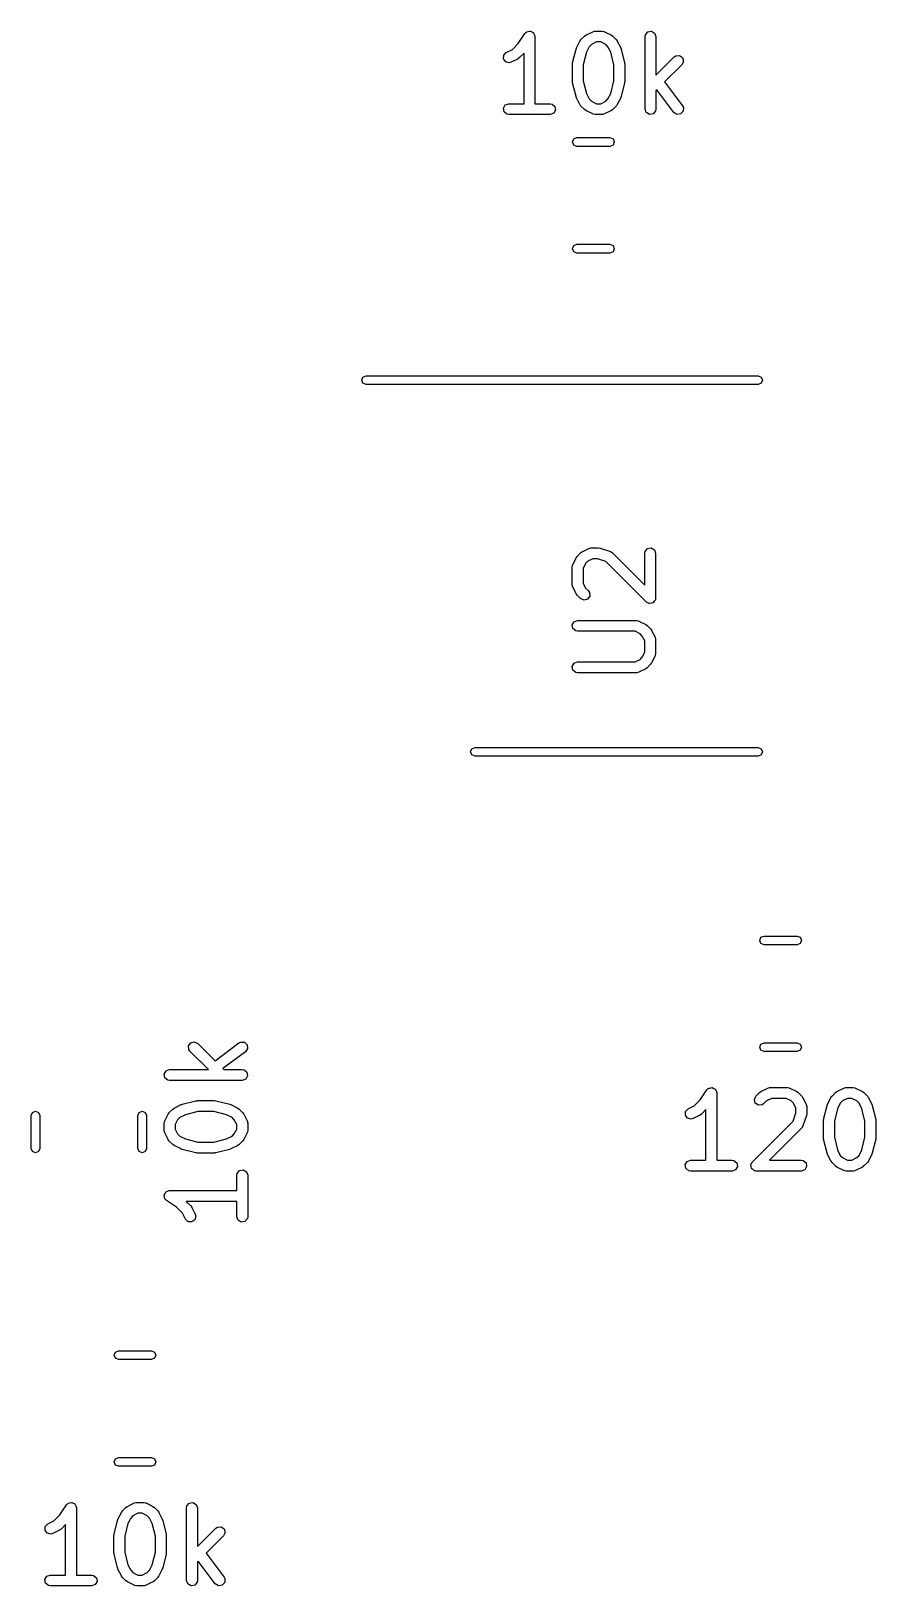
# Model space of a CAD drawing. Extents: x -3.87 to 1.04, y -1.6 to 1.04.
# Drawn here: x -2.031 to -1.573, y -0.296 to 0.547 of the extents above; entities that cross this region are included whole.
import ezdxf

# ---------------------------------------------------------------- set-up
doc = ezdxf.new("R2010")
doc.units = 0
doc.header["$MEASUREMENT"] = 0
doc.layers.add('BLACK', color=7, linetype='CONTINUOUS')

msp = doc.modelspace()

# ---------------------------------------------------------------- linework, layer by layer
at = {"layer": 'BLACK', "linetype": 'CONTINUOUS'}
for p, q in [((-1.77036, 0.53717), (-1.76716, 0.54037)), ((-1.76716, 0.54037), (-1.76357, 0.54575)), ((-1.76357, 0.54575), (-1.76286, 0.5465)), ((-1.76286, 0.5465), (-1.7627, 0.54654)), ((-1.7627, 0.54654), (-1.76259, 0.54667)), ((-1.76259, 0.54667), (-1.76175, 0.54682)), ((-1.76175, 0.54682), (-1.76093, 0.54706)), ((-1.76093, 0.54706), (-1.76077, 0.547)), ((-1.76077, 0.547), (-1.7606, 0.54702)), ((-1.7606, 0.54702), (-1.75986, 0.5466)), ((-1.75986, 0.5466), (-1.75908, 0.54625)), ((-1.75908, 0.54625), (-1.759, 0.5461)), ((-1.759, 0.5461), (-1.75885, 0.54602)), ((-1.75885, 0.54602), (-1.75856, 0.54521)), ((-1.75856, 0.54521), (-1.75818, 0.54444)), ((-1.75818, 0.54444), (-1.75822, 0.54428)), ((-1.75822, 0.54428), (-1.75816, 0.54412)), ((-1.75816, 0.54412), (-1.75816, 0.5077)), ((-1.73563, 0.53794), (-1.73376, 0.54169)), ((-1.73376, 0.54169), (-1.73323, 0.5424)), ((-1.73323, 0.5424), (-1.73321, 0.54246)), ((-1.73321, 0.54246), (-1.73133, 0.54433)), ((-1.73133, 0.54433), (-1.73061, 0.54484)), ((-1.73061, 0.54484), (-1.73056, 0.54488)), ((-1.73056, 0.54488), (-1.72682, 0.54676)), ((-1.7275, 0.53982), (-1.72869, 0.53862)), ((-1.7248, 0.54117), (-1.7275, 0.53982)), ((-1.72682, 0.54676), (-1.72583, 0.54705)), ((-1.72583, 0.54705), (-1.72566, 0.54701)), ((-1.72566, 0.54701), (-1.72549, 0.54707)), ((-1.72549, 0.54707), (-1.72175, 0.54707)), ((-1.72244, 0.54117), (-1.7248, 0.54117)), ((-1.71974, 0.53982), (-1.72244, 0.54117)), ((-1.72175, 0.54707), (-1.72074, 0.54689)), ((-1.72074, 0.54689), (-1.7206, 0.54678)), ((-1.7206, 0.54678), (-1.72042, 0.54676)), ((-1.72042, 0.54676), (-1.71668, 0.54488)), ((-1.71855, 0.53862), (-1.71974, 0.53982)), ((-1.71668, 0.54488), (-1.71597, 0.54436)), ((-1.71597, 0.54436), (-1.71591, 0.54433)), ((-1.71591, 0.54433), (-1.71403, 0.54246)), ((-1.71403, 0.54246), (-1.71353, 0.54173)), ((-1.71353, 0.54173), (-1.71348, 0.54169)), ((-1.71348, 0.54169), (-1.71161, 0.53794)), ((-1.69845, 0.54412), (-1.69827, 0.54513)), ((-1.69845, 0.50475), (-1.69845, 0.54412)), ((-1.69827, 0.54513), (-1.69697, 0.54667)), ((-1.69697, 0.54667), (-1.69499, 0.54702)), ((-1.69499, 0.54702), (-1.69324, 0.54602)), ((-1.69324, 0.54602), (-1.69255, 0.54412)), ((-1.69255, 0.54412), (-1.69255, 0.52312)), ((-1.77519, 0.53203), (-1.77507, 0.53404)), ((-1.77399, 0.53041), (-1.77519, 0.53203)), ((-1.77507, 0.53404), (-1.77368, 0.53551)), ((-1.77368, 0.53551), (-1.77036, 0.53717)), ((-1.76729, 0.5321), (-1.77104, 0.53023)), ((-1.76725, 0.53215), (-1.76729, 0.5321)), ((-1.76653, 0.53266), (-1.76725, 0.53215)), ((-1.76407, 0.53511), (-1.76653, 0.53266)), ((-1.76407, 0.5077), (-1.76407, 0.53511)), ((-1.73773, 0.52983), (-1.73586, 0.53733)), ((-1.73586, 0.53733), (-1.73565, 0.5378)), ((-1.73565, 0.5378), (-1.73563, 0.53794)), ((-1.73021, 0.53559), (-1.73192, 0.52876)), ((-1.72869, 0.53862), (-1.73021, 0.53559)), ((-1.71703, 0.53559), (-1.71855, 0.53862)), ((-1.71532, 0.52876), (-1.71703, 0.53559)), ((-1.71161, 0.53794), (-1.71146, 0.53745)), ((-1.71146, 0.53745), (-1.71138, 0.53733)), ((-1.71138, 0.53733), (-1.70951, 0.52983)), ((-1.69255, 0.52312), (-1.68259, 0.53308)), ((-1.68259, 0.53308), (-1.68175, 0.53367)), ((-1.68175, 0.53367), (-1.67974, 0.53385)), ((-1.67974, 0.53385), (-1.67808, 0.53269)), ((-1.67808, 0.53269), (-1.67756, 0.53074)), ((-1.77203, 0.52994), (-1.77399, 0.53041)), ((-1.77104, 0.53023), (-1.77203, 0.52994)), ((-1.73782, 0.52912), (-1.73772, 0.5297)), ((-1.73782, 0.51975), (-1.73782, 0.52912)), ((-1.73772, 0.5297), (-1.73773, 0.52983)), ((-1.73192, 0.52876), (-1.73192, 0.52011)), ((-1.71532, 0.52011), (-1.71532, 0.52876)), ((-1.70951, 0.52983), (-1.70947, 0.52925)), ((-1.70947, 0.52925), (-1.70942, 0.52912)), ((-1.70942, 0.52912), (-1.70942, 0.51975)), ((-1.67841, 0.52891), (-1.68785, 0.51947)), ((-1.67756, 0.53074), (-1.67841, 0.52891)), ((-1.73777, 0.51962), (-1.73782, 0.51975)), ((-1.73773, 0.51903), (-1.73777, 0.51962)), ((-1.73586, 0.51153), (-1.73773, 0.51903)), ((-1.73192, 0.52011), (-1.73021, 0.51328)), ((-1.71703, 0.51328), (-1.71532, 0.52011)), ((-1.70951, 0.51903), (-1.71138, 0.51153)), ((-1.70942, 0.51975), (-1.70952, 0.51916)), ((-1.70952, 0.51916), (-1.70951, 0.51903)), ((-1.69207, 0.51525), (-1.69255, 0.51477)), ((-1.69255, 0.51477), (-1.69255, 0.50475)), ((-1.68286, 0.50298), (-1.69207, 0.51525)), ((-1.68785, 0.51947), (-1.67814, 0.50652)), ((-1.77527, 0.50526), (-1.77426, 0.50701)), ((-1.77426, 0.50701), (-1.77236, 0.5077)), ((-1.77236, 0.5077), (-1.76407, 0.5077)), ((-1.75816, 0.5077), (-1.74987, 0.5077)), ((-1.74987, 0.5077), (-1.74886, 0.50752)), ((-1.74886, 0.50752), (-1.74731, 0.50622)), ((-1.74731, 0.50622), (-1.74696, 0.50423)), ((-1.73578, 0.51141), (-1.73586, 0.51153)), ((-1.73563, 0.51093), (-1.73578, 0.51141)), ((-1.73376, 0.50718), (-1.73563, 0.51093)), ((-1.73371, 0.50713), (-1.73376, 0.50718)), ((-1.73321, 0.50641), (-1.73371, 0.50713)), ((-1.73133, 0.50453), (-1.73321, 0.50641)), ((-1.73021, 0.51328), (-1.72869, 0.51025)), ((-1.72869, 0.51025), (-1.7275, 0.50905)), ((-1.7275, 0.50905), (-1.7248, 0.5077)), ((-1.7248, 0.5077), (-1.72244, 0.5077)), ((-1.72244, 0.5077), (-1.71974, 0.50905)), ((-1.71974, 0.50905), (-1.71855, 0.51025)), ((-1.71855, 0.51025), (-1.71703, 0.51328)), ((-1.71403, 0.50641), (-1.71591, 0.50453)), ((-1.71401, 0.50647), (-1.71403, 0.50641)), ((-1.71348, 0.50718), (-1.71401, 0.50647)), ((-1.71161, 0.51093), (-1.71348, 0.50718)), ((-1.71159, 0.51106), (-1.71161, 0.51093)), ((-1.71138, 0.51153), (-1.71159, 0.51106)), ((-1.67814, 0.50652), (-1.67767, 0.5056)), ((-1.77492, 0.50327), (-1.77527, 0.50526)), ((-1.77337, 0.50197), (-1.77492, 0.50327)), ((-1.77236, 0.50179), (-1.77337, 0.50197)), ((-1.74987, 0.50179), (-1.77236, 0.50179)), ((-1.74797, 0.50248), (-1.74987, 0.50179)), ((-1.74696, 0.50423), (-1.74797, 0.50248)), ((-1.73127, 0.50451), (-1.73133, 0.50453)), ((-1.73056, 0.50398), (-1.73127, 0.50451)), ((-1.72682, 0.50211), (-1.73056, 0.50398)), ((-1.72664, 0.50209), (-1.72682, 0.50211)), ((-1.7265, 0.50197), (-1.72664, 0.50209)), ((-1.72549, 0.50179), (-1.7265, 0.50197)), ((-1.72175, 0.50179), (-1.72549, 0.50179)), ((-1.72158, 0.50186), (-1.72175, 0.50179)), ((-1.72141, 0.50181), (-1.72158, 0.50186)), ((-1.72042, 0.50211), (-1.72141, 0.50181)), ((-1.71668, 0.50398), (-1.72042, 0.50211)), ((-1.71663, 0.50403), (-1.71668, 0.50398)), ((-1.71591, 0.50453), (-1.71663, 0.50403)), ((-1.69776, 0.50285), (-1.69845, 0.50475)), ((-1.69601, 0.50184), (-1.69776, 0.50285)), ((-1.69402, 0.50219), (-1.69601, 0.50184)), ((-1.69272, 0.50374), (-1.69402, 0.50219)), ((-1.69255, 0.50475), (-1.69272, 0.50374)), ((-1.68117, 0.50187), (-1.68286, 0.50298)), ((-1.67917, 0.50211), (-1.68117, 0.50187)), ((-1.67779, 0.50359), (-1.67917, 0.50211)), ((-1.67767, 0.5056), (-1.67779, 0.50359)), ((-1.73704, 0.48861), (-1.73537, 0.4893)), ((-1.73537, 0.4893), (-1.71749, 0.4893)), ((-1.71749, 0.4893), (-1.71582, 0.48861)), ((-1.73773, 0.48694), (-1.73704, 0.48861)), ((-1.73704, 0.48527), (-1.73773, 0.48694)), ((-1.73537, 0.48457), (-1.73704, 0.48527)), ((-1.71749, 0.48457), (-1.73537, 0.48457)), ((-1.71582, 0.48527), (-1.71749, 0.48457)), ((-1.71582, 0.48861), (-1.71513, 0.48694)), ((-1.71513, 0.48694), (-1.71582, 0.48527)), ((-1.73773, 0.42906), (-1.73704, 0.43073)), ((-1.73704, 0.43073), (-1.73537, 0.43143)), ((-1.73537, 0.43143), (-1.71749, 0.43143)), ((-1.71749, 0.43143), (-1.71582, 0.43073)), ((-1.71582, 0.43073), (-1.71513, 0.42906)), ((-1.73704, 0.42739), (-1.73773, 0.42906)), ((-1.73537, 0.4267), (-1.73704, 0.42739)), ((-1.71749, 0.4267), (-1.73537, 0.4267)), ((-1.71582, 0.42739), (-1.71749, 0.4267)), ((-1.71513, 0.42906), (-1.71582, 0.42739)), ((-1.85206, 0.35779), (-1.85137, 0.35946)), ((-1.85137, 0.35612), (-1.85206, 0.35779)), ((-1.85137, 0.35946), (-1.8497, 0.36015)), ((-1.8497, 0.35542), (-1.85137, 0.35612)), ((-1.8497, 0.36015), (-1.71387, 0.36015)), ((-1.71387, 0.35542), (-1.8497, 0.35542)), ((-1.71387, 0.36015), (-1.6371, 0.36015)), ((-1.6371, 0.35542), (-1.71387, 0.35542)), ((-1.6371, 0.36015), (-1.63543, 0.35946)), ((-1.63543, 0.35612), (-1.6371, 0.35542)), ((-1.63543, 0.35946), (-1.63474, 0.35779)), ((-1.63474, 0.35779), (-1.63543, 0.35612)), ((-1.73767, 0.25769), (-1.7358, 0.26144)), ((-1.7358, 0.26144), (-1.73527, 0.26215)), ((-1.73527, 0.26215), (-1.73524, 0.26221)), ((-1.73524, 0.26221), (-1.73337, 0.26408)), ((-1.73337, 0.26408), (-1.73265, 0.26459)), ((-1.73265, 0.26459), (-1.7326, 0.26464)), ((-1.7326, 0.26464), (-1.72885, 0.26651)), ((-1.72885, 0.26651), (-1.72787, 0.2668)), ((-1.72787, 0.2668), (-1.7277, 0.26676)), ((-1.7277, 0.26676), (-1.72753, 0.26682)), ((-1.72753, 0.26682), (-1.72378, 0.26682)), ((-1.72378, 0.26682), (-1.72291, 0.26667)), ((-1.72291, 0.26667), (-1.72285, 0.26667)), ((-1.72285, 0.26667), (-1.71722, 0.2648)), ((-1.71722, 0.2648), (-1.71632, 0.26431)), ((-1.71632, 0.26431), (-1.71623, 0.26416)), ((-1.71623, 0.26416), (-1.71607, 0.26408)), ((-1.71607, 0.26408), (-1.69861, 0.24663)), ((-1.69861, 0.26387), (-1.69843, 0.26488)), ((-1.69861, 0.24663), (-1.69861, 0.26387)), ((-1.69843, 0.26488), (-1.69714, 0.26643)), ((-1.69714, 0.26643), (-1.69515, 0.26678)), ((-1.69515, 0.26678), (-1.6934, 0.26577)), ((-1.6934, 0.26577), (-1.69271, 0.26387)), ((-1.69271, 0.26387), (-1.69271, 0.2395)), ((-1.73798, 0.25637), (-1.7378, 0.25738)), ((-1.73798, 0.247), (-1.73798, 0.25637)), ((-1.7378, 0.25738), (-1.73769, 0.25752)), ((-1.73769, 0.25752), (-1.73767, 0.25769)), ((-1.73073, 0.25837), (-1.73208, 0.25567)), ((-1.73208, 0.25567), (-1.73208, 0.24769)), ((-1.72953, 0.25957), (-1.73073, 0.25837)), ((-1.72683, 0.26092), (-1.72953, 0.25957)), ((-1.72426, 0.26092), (-1.72683, 0.26092)), ((-1.71975, 0.25942), (-1.72426, 0.26092)), ((-1.69775, 0.23741), (-1.71975, 0.25942)), ((-1.73792, 0.24683), (-1.73798, 0.247)), ((-1.73796, 0.24666), (-1.73792, 0.24683)), ((-1.73767, 0.24568), (-1.73796, 0.24666)), ((-1.7358, 0.24193), (-1.73767, 0.24568)), ((-1.73208, 0.24769), (-1.73073, 0.245)), ((-1.73073, 0.245), (-1.72919, 0.24346)), ((-1.73575, 0.24188), (-1.7358, 0.24193)), ((-1.73524, 0.24116), (-1.73575, 0.24188)), ((-1.73337, 0.23929), (-1.73524, 0.24116)), ((-1.73154, 0.23843), (-1.73337, 0.23929)), ((-1.72959, 0.23896), (-1.73154, 0.23843)), ((-1.72843, 0.24061), (-1.72959, 0.23896)), ((-1.72919, 0.24346), (-1.7286, 0.24262)), ((-1.7286, 0.24262), (-1.72843, 0.24061)), ((-1.69694, 0.23704), (-1.69775, 0.23741)), ((-1.69617, 0.23659), (-1.69694, 0.23704)), ((-1.69604, 0.23661), (-1.69617, 0.23659)), ((-1.69592, 0.23656), (-1.69604, 0.23661)), ((-1.69506, 0.23679), (-1.69592, 0.23656)), ((-1.69418, 0.23694), (-1.69506, 0.23679)), ((-1.6941, 0.23705), (-1.69418, 0.23694)), ((-1.69397, 0.23708), (-1.6941, 0.23705)), ((-1.69346, 0.23781), (-1.69397, 0.23708)), ((-1.69289, 0.23849), (-1.69346, 0.23781)), ((-1.69285, 0.23867), (-1.69289, 0.23849)), ((-1.69281, 0.23874), (-1.69285, 0.23867)), ((-1.69271, 0.2395), (-1.69282, 0.23886)), ((-1.69282, 0.23886), (-1.69281, 0.23874)), ((-1.73794, 0.22501), (-1.73693, 0.22676)), ((-1.73759, 0.22303), (-1.73794, 0.22501)), ((-1.73604, 0.22173), (-1.73759, 0.22303)), ((-1.73693, 0.22676), (-1.73503, 0.22745)), ((-1.73503, 0.22155), (-1.73604, 0.22173)), ((-1.73503, 0.22745), (-1.70316, 0.22745)), ((-1.70386, 0.22155), (-1.73503, 0.22155)), ((-1.70116, 0.2202), (-1.70386, 0.22155)), ((-1.70316, 0.22745), (-1.70215, 0.22728)), ((-1.70215, 0.22728), (-1.70201, 0.22716)), ((-1.70201, 0.22716), (-1.70184, 0.22714)), ((-1.70184, 0.22714), (-1.69809, 0.22527)), ((-1.69996, 0.219), (-1.70116, 0.2202)), ((-1.69809, 0.22527), (-1.69738, 0.22474)), ((-1.69738, 0.22474), (-1.69732, 0.22471)), ((-1.69732, 0.22471), (-1.69545, 0.22284)), ((-1.69545, 0.22284), (-1.69494, 0.22212)), ((-1.69494, 0.22212), (-1.69489, 0.22207)), ((-1.69489, 0.22207), (-1.69302, 0.21832)), ((-1.69861, 0.2163), (-1.69996, 0.219)), ((-1.69861, 0.2102), (-1.69861, 0.2163)), ((-1.69302, 0.21832), (-1.69273, 0.21734)), ((-1.69273, 0.21734), (-1.69277, 0.21717)), ((-1.69277, 0.21717), (-1.69271, 0.217)), ((-1.69271, 0.217), (-1.69271, 0.2095)), ((-1.73794, 0.20252), (-1.73693, 0.20427)), ((-1.73759, 0.20053), (-1.73794, 0.20252)), ((-1.73693, 0.20427), (-1.73503, 0.20496)), ((-1.73503, 0.20496), (-1.70386, 0.20496)), ((-1.70386, 0.20496), (-1.70116, 0.2063)), ((-1.70116, 0.2063), (-1.69996, 0.2075)), ((-1.69996, 0.2075), (-1.69861, 0.2102)), ((-1.69545, 0.20367), (-1.69732, 0.20179)), ((-1.69542, 0.20372), (-1.69545, 0.20367)), ((-1.69489, 0.20443), (-1.69542, 0.20372)), ((-1.69302, 0.20818), (-1.69489, 0.20443)), ((-1.693, 0.20836), (-1.69302, 0.20818)), ((-1.69289, 0.20849), (-1.693, 0.20836)), ((-1.69271, 0.2095), (-1.69289, 0.20849)), ((-1.73604, 0.19923), (-1.73759, 0.20053)), ((-1.73503, 0.19905), (-1.73604, 0.19923)), ((-1.70316, 0.19905), (-1.73503, 0.19905)), ((-1.70299, 0.19911), (-1.70316, 0.19905)), ((-1.70282, 0.19907), (-1.70299, 0.19911)), ((-1.70184, 0.19936), (-1.70282, 0.19907)), ((-1.69809, 0.20124), (-1.70184, 0.19936)), ((-1.69804, 0.20128), (-1.69809, 0.20124)), ((-1.69732, 0.20179), (-1.69804, 0.20128)), ((-1.79301, 0.15621), (-1.79232, 0.15788)), ((-1.79232, 0.15454), (-1.79301, 0.15621)), ((-1.79232, 0.15788), (-1.79064, 0.15857)), ((-1.79064, 0.15385), (-1.79232, 0.15454)), ((-1.79064, 0.15857), (-1.71387, 0.15857)), ((-1.71387, 0.15385), (-1.79064, 0.15385)), ((-1.71387, 0.15857), (-1.6371, 0.15857)), ((-1.6371, 0.15385), (-1.71387, 0.15385)), ((-1.6371, 0.15857), (-1.63543, 0.15788)), ((-1.63543, 0.15454), (-1.6371, 0.15385)), ((-1.63543, 0.15788), (-1.63474, 0.15621)), ((-1.63474, 0.15621), (-1.63543, 0.15454)), ((-1.6363, 0.05394), (-1.63561, 0.05561)), ((-1.63561, 0.05227), (-1.6363, 0.05394)), ((-1.63561, 0.05561), (-1.63394, 0.0563)), ((-1.63394, 0.05157), (-1.63561, 0.05227)), ((-1.63394, 0.0563), (-1.61606, 0.0563)), ((-1.61606, 0.05157), (-1.63394, 0.05157)), ((-1.61606, 0.0563), (-1.61439, 0.05561)), ((-1.61439, 0.05227), (-1.61606, 0.05157)), ((-1.61439, 0.05561), (-1.6137, 0.05394)), ((-1.6137, 0.05394), (-1.61439, 0.05227)), ((-1.94592, -0.0033), (-1.94477, -0.00165)), ((-1.94575, -0.00532), (-1.94592, -0.0033)), ((-1.94516, -0.00616), (-1.94575, -0.00532)), ((-1.9352, -0.01611), (-1.94516, -0.00616)), ((-1.94477, -0.00165), (-1.94282, -0.00113)), ((-1.94282, -0.00113), (-1.94098, -0.00198)), ((-1.94098, -0.00198), (-1.93155, -0.01142)), ((-1.93155, -0.01142), (-1.9186, -0.00171)), ((-1.91505, -0.00643), (-1.92733, -0.01564)), ((-1.9186, -0.00171), (-1.91768, -0.00124)), ((-1.91768, -0.00124), (-1.91567, -0.00135)), ((-1.91567, -0.00135), (-1.91419, -0.00273)), ((-1.91395, -0.00474), (-1.91505, -0.00643)), ((-1.91419, -0.00273), (-1.91395, -0.00474)), ((-1.6363, -0.00394), (-1.63561, -0.00227)), ((-1.63561, -0.00561), (-1.6363, -0.00394)), ((-1.63561, -0.00227), (-1.63394, -0.00157)), ((-1.63394, -0.0063), (-1.63561, -0.00561)), ((-1.63394, -0.00157), (-1.61606, -0.00157)), ((-1.61606, -0.0063), (-1.63394, -0.0063)), ((-1.61606, -0.00157), (-1.61439, -0.00227)), ((-1.61439, -0.00561), (-1.61606, -0.0063)), ((-1.61439, -0.00227), (-1.6137, -0.00394)), ((-1.6137, -0.00394), (-1.61439, -0.00561)), ((-1.9591, -0.01855), (-1.95809, -0.0168)), ((-1.95809, -0.0168), (-1.9562, -0.01611)), ((-1.9562, -0.01611), (-1.9352, -0.01611)), ((-1.92733, -0.01564), (-1.92685, -0.01611)), ((-1.92685, -0.01611), (-1.91683, -0.01611)), ((-1.91683, -0.01611), (-1.91582, -0.01629)), ((-1.91582, -0.01629), (-1.91427, -0.01759)), ((-1.95875, -0.02054), (-1.9591, -0.01855)), ((-1.95721, -0.02184), (-1.95875, -0.02054)), ((-1.9562, -0.02202), (-1.95721, -0.02184)), ((-1.91683, -0.02202), (-1.9562, -0.02202)), ((-1.91493, -0.02133), (-1.91683, -0.02202)), ((-1.91392, -0.01958), (-1.91493, -0.02133)), ((-1.91427, -0.01759), (-1.91392, -0.01958)), ((-1.94941, -0.03495), (-1.94191, -0.03307)), ((-1.94191, -0.03307), (-1.94133, -0.03303)), ((-1.94133, -0.03303), (-1.9412, -0.03299)), ((-1.9412, -0.03299), (-1.93182, -0.03299)), ((-1.93182, -0.03299), (-1.93124, -0.03309)), ((-1.93124, -0.03309), (-1.93111, -0.03307)), ((-1.93111, -0.03307), (-1.92361, -0.03495)), ((-1.67174, -0.03579), (-1.66854, -0.03259)), ((-1.66854, -0.03259), (-1.66495, -0.02721)), ((-1.66495, -0.02721), (-1.66424, -0.02646)), ((-1.66424, -0.02646), (-1.66408, -0.02642)), ((-1.66408, -0.02642), (-1.66397, -0.02629)), ((-1.66397, -0.02629), (-1.66313, -0.02614)), ((-1.66313, -0.02614), (-1.66231, -0.0259)), ((-1.66231, -0.0259), (-1.66215, -0.02596)), ((-1.66215, -0.02596), (-1.66198, -0.02594)), ((-1.66198, -0.02594), (-1.66124, -0.02636)), ((-1.66124, -0.02636), (-1.66046, -0.02671)), ((-1.66046, -0.02671), (-1.66038, -0.02686)), ((-1.66038, -0.02686), (-1.66023, -0.02695)), ((-1.66023, -0.02695), (-1.65994, -0.02775)), ((-1.65994, -0.02775), (-1.65956, -0.02852)), ((-1.65956, -0.02852), (-1.6596, -0.02868)), ((-1.6596, -0.02868), (-1.65954, -0.02884)), ((-1.65954, -0.02884), (-1.65954, -0.06526)), ((-1.63919, -0.03234), (-1.63834, -0.0305)), ((-1.63867, -0.03429), (-1.63919, -0.03234)), ((-1.63834, -0.0305), (-1.63646, -0.02863)), ((-1.63646, -0.02863), (-1.63574, -0.02812)), ((-1.63574, -0.02812), (-1.63569, -0.02808)), ((-1.63569, -0.02808), (-1.63194, -0.0262)), ((-1.63262, -0.03314), (-1.63416, -0.03468)), ((-1.62993, -0.0318), (-1.63262, -0.03314)), ((-1.63194, -0.0262), (-1.63096, -0.02591)), ((-1.63096, -0.02591), (-1.63079, -0.02595)), ((-1.63079, -0.02595), (-1.63062, -0.02589)), ((-1.63062, -0.02589), (-1.62125, -0.02589)), ((-1.62195, -0.0318), (-1.62993, -0.0318)), ((-1.61925, -0.03314), (-1.62195, -0.0318)), ((-1.62125, -0.02589), (-1.62024, -0.02607)), ((-1.62024, -0.02607), (-1.62011, -0.02618)), ((-1.62011, -0.02618), (-1.61993, -0.0262)), ((-1.61993, -0.0262), (-1.61618, -0.02808)), ((-1.61805, -0.03434), (-1.61925, -0.03314)), ((-1.61618, -0.02808), (-1.61547, -0.0286)), ((-1.61547, -0.0286), (-1.61541, -0.02863)), ((-1.61541, -0.02863), (-1.61354, -0.0305)), ((-1.61354, -0.0305), (-1.61303, -0.03123)), ((-1.61303, -0.03123), (-1.61299, -0.03127)), ((-1.61299, -0.03127), (-1.61111, -0.03502)), ((-1.59952, -0.03502), (-1.59764, -0.03127)), ((-1.59764, -0.03127), (-1.59712, -0.03056)), ((-1.59712, -0.03056), (-1.59709, -0.0305)), ((-1.59709, -0.0305), (-1.59522, -0.02863)), ((-1.59522, -0.02863), (-1.59449, -0.02812)), ((-1.59449, -0.02812), (-1.59445, -0.02808)), ((-1.59445, -0.02808), (-1.5907, -0.0262)), ((-1.59138, -0.03314), (-1.59258, -0.03434)), ((-1.58868, -0.0318), (-1.59138, -0.03314)), ((-1.5907, -0.0262), (-1.58972, -0.02591)), ((-1.58972, -0.02591), (-1.58955, -0.02595)), ((-1.58955, -0.02595), (-1.58938, -0.02589)), ((-1.58938, -0.02589), (-1.58563, -0.02589)), ((-1.58633, -0.0318), (-1.58868, -0.0318)), ((-1.58363, -0.03314), (-1.58633, -0.0318)), ((-1.58563, -0.02589), (-1.58462, -0.02607)), ((-1.58462, -0.02607), (-1.58448, -0.02618)), ((-1.58448, -0.02618), (-1.58431, -0.0262)), ((-1.58431, -0.0262), (-1.58056, -0.02808)), ((-1.58243, -0.03434), (-1.58363, -0.03314)), ((-1.58056, -0.02808), (-1.57985, -0.0286)), ((-1.57985, -0.0286), (-1.57979, -0.02863)), ((-1.57979, -0.02863), (-1.57792, -0.0305)), ((-1.57792, -0.0305), (-1.57741, -0.03123)), ((-1.57741, -0.03123), (-1.57736, -0.03127)), ((-1.57736, -0.03127), (-1.57549, -0.03502)), ((-2.0313, -0.04106), (-2.03061, -0.03939)), ((-2.0313, -0.05894), (-2.0313, -0.04106)), ((-2.03061, -0.03939), (-2.02894, -0.0387)), ((-2.02894, -0.0387), (-2.02727, -0.03939)), ((-2.02727, -0.03939), (-2.02657, -0.04106)), ((-2.02657, -0.04106), (-2.02657, -0.05894)), ((-1.97343, -0.04106), (-1.97273, -0.03939)), ((-1.97343, -0.05894), (-1.97343, -0.04106)), ((-1.97273, -0.03939), (-1.97106, -0.0387)), ((-1.97106, -0.0387), (-1.96939, -0.03939)), ((-1.96939, -0.03939), (-1.9687, -0.04106)), ((-1.9687, -0.04106), (-1.9687, -0.05894)), ((-1.95884, -0.04399), (-1.95696, -0.04024)), ((-1.95696, -0.04024), (-1.95644, -0.03953)), ((-1.95644, -0.03953), (-1.95641, -0.03948)), ((-1.95641, -0.03948), (-1.95453, -0.0376)), ((-1.95453, -0.0376), (-1.95381, -0.03709)), ((-1.95381, -0.03709), (-1.95377, -0.03705)), ((-1.95377, -0.03705), (-1.95002, -0.03517)), ((-1.9507, -0.04212), (-1.95189, -0.04331)), ((-1.94767, -0.0406), (-1.9507, -0.04212)), ((-1.95002, -0.03517), (-1.94953, -0.03503)), ((-1.94953, -0.03503), (-1.94941, -0.03495)), ((-1.94083, -0.03889), (-1.94767, -0.0406)), ((-1.93219, -0.03889), (-1.94083, -0.03889)), ((-1.92536, -0.0406), (-1.93219, -0.03889)), ((-1.92232, -0.04212), (-1.92536, -0.0406)), ((-1.92361, -0.03495), (-1.92314, -0.03516)), ((-1.92314, -0.03516), (-1.923, -0.03517)), ((-1.923, -0.03517), (-1.91926, -0.03705)), ((-1.92113, -0.04331), (-1.92232, -0.04212)), ((-1.91926, -0.03705), (-1.91855, -0.03757)), ((-1.91855, -0.03757), (-1.91849, -0.0376)), ((-1.91849, -0.0376), (-1.91661, -0.03948)), ((-1.91661, -0.03948), (-1.91611, -0.0402)), ((-1.91611, -0.0402), (-1.91606, -0.04024)), ((-1.91606, -0.04024), (-1.91418, -0.04399)), ((-1.67657, -0.04093), (-1.67645, -0.03892)), ((-1.67537, -0.04256), (-1.67657, -0.04093)), ((-1.67645, -0.03892), (-1.67506, -0.03745)), ((-1.67506, -0.03745), (-1.67174, -0.03579)), ((-1.66867, -0.04086), (-1.67242, -0.04273)), ((-1.66863, -0.04081), (-1.66867, -0.04086)), ((-1.66791, -0.04031), (-1.66863, -0.04081)), ((-1.66545, -0.03785), (-1.66791, -0.04031)), ((-1.66545, -0.06526), (-1.66545, -0.03785)), ((-1.63701, -0.03544), (-1.63867, -0.03429)), ((-1.635, -0.03527), (-1.63701, -0.03544)), ((-1.63416, -0.03468), (-1.635, -0.03527)), ((-1.61821, -0.04412), (-1.6167, -0.03961)), ((-1.6167, -0.03704), (-1.61805, -0.03434)), ((-1.6167, -0.03961), (-1.6167, -0.03704)), ((-1.61095, -0.04103), (-1.61282, -0.04665)), ((-1.61111, -0.03502), (-1.61082, -0.036)), ((-1.6108, -0.04009), (-1.61095, -0.04096)), ((-1.61095, -0.04096), (-1.61095, -0.04103)), ((-1.61082, -0.036), (-1.61086, -0.03618)), ((-1.61086, -0.03618), (-1.6108, -0.03634)), ((-1.6108, -0.03634), (-1.6108, -0.04009)), ((-1.60162, -0.04313), (-1.59974, -0.03563)), ((-1.59974, -0.03563), (-1.59954, -0.03516)), ((-1.59954, -0.03516), (-1.59952, -0.03502)), ((-1.59409, -0.03737), (-1.5958, -0.0442)), ((-1.59258, -0.03434), (-1.59409, -0.03737)), ((-1.58092, -0.03737), (-1.58243, -0.03434)), ((-1.57921, -0.0442), (-1.58092, -0.03737)), ((-1.57549, -0.03502), (-1.57534, -0.03551)), ((-1.57534, -0.03551), (-1.57527, -0.03563)), ((-1.57527, -0.03563), (-1.57339, -0.04313)), ((-1.95915, -0.04531), (-1.95897, -0.0443)), ((-1.95915, -0.04906), (-1.95915, -0.04531)), ((-1.95909, -0.04923), (-1.95915, -0.04906)), ((-1.95913, -0.0494), (-1.95909, -0.04923)), ((-1.95884, -0.05038), (-1.95913, -0.0494)), ((-1.95897, -0.0443), (-1.95886, -0.04417)), ((-1.95886, -0.04417), (-1.95884, -0.04399)), ((-1.95696, -0.05413), (-1.95884, -0.05038)), ((-1.95189, -0.04331), (-1.95324, -0.04601)), ((-1.95324, -0.04601), (-1.95324, -0.04837)), ((-1.95324, -0.04837), (-1.95189, -0.05106)), ((-1.91978, -0.04601), (-1.92113, -0.04331)), ((-1.92113, -0.05106), (-1.91978, -0.04837)), ((-1.91978, -0.04837), (-1.91978, -0.04601)), ((-1.91418, -0.05038), (-1.91606, -0.05413)), ((-1.91418, -0.04399), (-1.91389, -0.04498)), ((-1.91416, -0.05021), (-1.91418, -0.05038)), ((-1.91405, -0.05007), (-1.91416, -0.05021)), ((-1.91387, -0.04906), (-1.91405, -0.05007)), ((-1.91389, -0.04498), (-1.91393, -0.04515)), ((-1.91393, -0.04515), (-1.91387, -0.04531)), ((-1.91387, -0.04531), (-1.91387, -0.04906)), ((-1.67341, -0.04303), (-1.67537, -0.04256)), ((-1.67242, -0.04273), (-1.67341, -0.04303)), ((-1.64021, -0.06613), (-1.61821, -0.04412)), ((-1.61354, -0.0478), (-1.63099, -0.06526)), ((-1.61346, -0.04764), (-1.61354, -0.0478)), ((-1.61331, -0.04755), (-1.61346, -0.04764)), ((-1.61282, -0.04665), (-1.61331, -0.04755)), ((-1.60171, -0.04384), (-1.6016, -0.04326)), ((-1.60171, -0.05322), (-1.60171, -0.04384)), ((-1.6016, -0.04326), (-1.60162, -0.04313)), ((-1.5958, -0.0442), (-1.5958, -0.05285)), ((-1.57921, -0.05285), (-1.57921, -0.0442)), ((-1.57339, -0.04313), (-1.57335, -0.04371)), ((-1.57335, -0.04371), (-1.5733, -0.04384)), ((-1.5733, -0.04384), (-1.5733, -0.05322)), ((-2.03061, -0.06061), (-2.0313, -0.05894)), ((-2.02657, -0.05894), (-2.02727, -0.06061)), ((-1.97273, -0.06061), (-1.97343, -0.05894)), ((-1.9687, -0.05894), (-1.96939, -0.06061)), ((-1.95692, -0.05418), (-1.95696, -0.05413)), ((-1.95641, -0.0549), (-1.95692, -0.05418)), ((-1.95453, -0.05677), (-1.95641, -0.0549)), ((-1.95448, -0.0568), (-1.95453, -0.05677)), ((-1.95377, -0.05733), (-1.95448, -0.0568)), ((-1.95002, -0.0592), (-1.95377, -0.05733)), ((-1.95189, -0.05106), (-1.9507, -0.05226)), ((-1.9507, -0.05226), (-1.94767, -0.05378)), ((-1.94767, -0.05378), (-1.94083, -0.05548)), ((-1.94083, -0.05548), (-1.93219, -0.05548)), ((-1.93219, -0.05548), (-1.92536, -0.05378)), ((-1.92536, -0.05378), (-1.92232, -0.05226)), ((-1.91926, -0.05733), (-1.923, -0.0592)), ((-1.92232, -0.05226), (-1.92113, -0.05106)), ((-1.91921, -0.05728), (-1.91926, -0.05733)), ((-1.91849, -0.05677), (-1.91921, -0.05728)), ((-1.91661, -0.0549), (-1.91849, -0.05677)), ((-1.91659, -0.05484), (-1.91661, -0.0549)), ((-1.91606, -0.05413), (-1.91659, -0.05484)), ((-1.60166, -0.05334), (-1.60171, -0.05322)), ((-1.60162, -0.05393), (-1.60166, -0.05334)), ((-1.59974, -0.06143), (-1.60162, -0.05393)), ((-1.5958, -0.05285), (-1.59409, -0.05968)), ((-1.58092, -0.05968), (-1.57921, -0.05285)), ((-1.57339, -0.05393), (-1.57527, -0.06143)), ((-1.5733, -0.05322), (-1.57341, -0.0538)), ((-1.57341, -0.0538), (-1.57339, -0.05393)), ((-2.02894, -0.0613), (-2.03061, -0.06061)), ((-2.02727, -0.06061), (-2.02894, -0.0613)), ((-1.97106, -0.0613), (-1.97273, -0.06061)), ((-1.96939, -0.06061), (-1.97106, -0.0613)), ((-1.94988, -0.05922), (-1.95002, -0.0592)), ((-1.94941, -0.05943), (-1.94988, -0.05922)), ((-1.94191, -0.0613), (-1.94941, -0.05943)), ((-1.94178, -0.06129), (-1.94191, -0.0613)), ((-1.9412, -0.06139), (-1.94178, -0.06129)), ((-1.93182, -0.06139), (-1.9412, -0.06139)), ((-1.9317, -0.06134), (-1.93182, -0.06139)), ((-1.93111, -0.0613), (-1.9317, -0.06134)), ((-1.92361, -0.05943), (-1.93111, -0.0613)), ((-1.92349, -0.05935), (-1.92361, -0.05943)), ((-1.923, -0.0592), (-1.92349, -0.05935)), ((-1.67665, -0.0677), (-1.67564, -0.06595)), ((-1.67564, -0.06595), (-1.67374, -0.06526)), ((-1.67374, -0.06526), (-1.66545, -0.06526)), ((-1.65954, -0.06526), (-1.65125, -0.06526)), ((-1.65125, -0.06526), (-1.65024, -0.06544)), ((-1.65024, -0.06544), (-1.64869, -0.06674)), ((-1.64869, -0.06674), (-1.64834, -0.06873)), ((-1.64103, -0.0677), (-1.64059, -0.06693)), ((-1.64059, -0.06693), (-1.64021, -0.06613)), ((-1.63099, -0.06526), (-1.61375, -0.06526)), ((-1.61375, -0.06526), (-1.61274, -0.06544)), ((-1.61274, -0.06544), (-1.61119, -0.06674)), ((-1.61119, -0.06674), (-1.61084, -0.06873)), ((-1.59966, -0.06155), (-1.59974, -0.06143)), ((-1.59952, -0.06203), (-1.59966, -0.06155)), ((-1.59764, -0.06578), (-1.59952, -0.06203)), ((-1.5976, -0.06583), (-1.59764, -0.06578)), ((-1.59709, -0.06655), (-1.5976, -0.06583)), ((-1.59522, -0.06843), (-1.59709, -0.06655)), ((-1.59409, -0.05968), (-1.59258, -0.06271)), ((-1.59258, -0.06271), (-1.59138, -0.06391)), ((-1.59138, -0.06391), (-1.58868, -0.06526)), ((-1.58868, -0.06526), (-1.58633, -0.06526)), ((-1.58633, -0.06526), (-1.58363, -0.06391)), ((-1.58363, -0.06391), (-1.58243, -0.06271)), ((-1.58243, -0.06271), (-1.58092, -0.05968)), ((-1.57792, -0.06655), (-1.57979, -0.06843)), ((-1.57789, -0.06649), (-1.57792, -0.06655)), ((-1.57736, -0.06578), (-1.57789, -0.06649)), ((-1.57549, -0.06203), (-1.57736, -0.06578)), ((-1.57547, -0.0619), (-1.57549, -0.06203)), ((-1.57527, -0.06143), (-1.57547, -0.0619)), ((-1.91978, -0.07343), (-1.9196, -0.07242)), ((-1.91978, -0.08173), (-1.91978, -0.07343)), ((-1.9196, -0.07242), (-1.9183, -0.07088)), ((-1.9183, -0.07088), (-1.91631, -0.07053)), ((-1.91631, -0.07053), (-1.91456, -0.07154)), ((-1.91456, -0.07154), (-1.91387, -0.07343)), ((-1.91387, -0.07343), (-1.91387, -0.09593)), ((-1.6763, -0.06969), (-1.67665, -0.0677)), ((-1.67475, -0.07099), (-1.6763, -0.06969)), ((-1.67374, -0.07117), (-1.67475, -0.07099)), ((-1.65125, -0.07117), (-1.67374, -0.07117)), ((-1.64935, -0.07048), (-1.65125, -0.07117)), ((-1.64834, -0.06873), (-1.64935, -0.07048)), ((-1.64106, -0.06796), (-1.64101, -0.06783)), ((-1.64083, -0.06881), (-1.64106, -0.06796)), ((-1.64101, -0.06783), (-1.64103, -0.0677)), ((-1.64068, -0.06969), (-1.64083, -0.06881)), ((-1.64058, -0.06978), (-1.64068, -0.06969)), ((-1.64054, -0.06991), (-1.64058, -0.06978)), ((-1.63981, -0.07042), (-1.64054, -0.06991)), ((-1.63913, -0.07099), (-1.63981, -0.07042)), ((-1.63895, -0.07102), (-1.63913, -0.07099)), ((-1.63889, -0.07107), (-1.63895, -0.07102)), ((-1.63876, -0.07105), (-1.63889, -0.07107)), ((-1.63812, -0.07117), (-1.63876, -0.07105)), ((-1.61375, -0.07117), (-1.63812, -0.07117)), ((-1.61185, -0.07048), (-1.61375, -0.07117)), ((-1.61084, -0.06873), (-1.61185, -0.07048)), ((-1.59516, -0.06845), (-1.59522, -0.06843)), ((-1.59445, -0.06898), (-1.59516, -0.06845)), ((-1.5907, -0.07085), (-1.59445, -0.06898)), ((-1.59052, -0.07087), (-1.5907, -0.07085)), ((-1.59039, -0.07099), (-1.59052, -0.07087)), ((-1.58938, -0.07117), (-1.59039, -0.07099)), ((-1.58563, -0.07117), (-1.58938, -0.07117)), ((-1.58546, -0.07111), (-1.58563, -0.07117)), ((-1.58529, -0.07115), (-1.58546, -0.07111)), ((-1.58431, -0.07085), (-1.58529, -0.07115)), ((-1.58056, -0.06898), (-1.58431, -0.07085)), ((-1.58052, -0.06893), (-1.58056, -0.06898)), ((-1.57979, -0.06843), (-1.58052, -0.06893)), ((-1.9591, -0.08417), (-1.95868, -0.08343)), ((-1.95907, -0.08434), (-1.9591, -0.08417)), ((-1.95868, -0.08343), (-1.95833, -0.08264)), ((-1.95833, -0.08264), (-1.95818, -0.08257)), ((-1.95818, -0.08257), (-1.95809, -0.08242)), ((-1.95809, -0.08242), (-1.95729, -0.08213)), ((-1.95729, -0.08213), (-1.95652, -0.08175)), ((-1.95652, -0.08175), (-1.95636, -0.08179)), ((-1.95636, -0.08179), (-1.9562, -0.08173)), ((-1.9562, -0.08173), (-1.91978, -0.08173)), ((-1.95914, -0.08449), (-1.95907, -0.08434)), ((-1.9589, -0.08532), (-1.95914, -0.08449)), ((-1.95875, -0.08616), (-1.9589, -0.08532)), ((-1.95862, -0.08627), (-1.95875, -0.08616)), ((-1.95858, -0.08643), (-1.95862, -0.08627)), ((-1.95783, -0.08714), (-1.95858, -0.08643)), ((-1.95245, -0.09073), (-1.95783, -0.08714)), ((-1.94925, -0.09393), (-1.95245, -0.09073)), ((-1.91978, -0.08764), (-1.94719, -0.08764)), ((-1.94719, -0.08764), (-1.94473, -0.09009)), ((-1.94473, -0.09009), (-1.94423, -0.09082)), ((-1.94423, -0.09082), (-1.94418, -0.09086)), ((-1.94418, -0.09086), (-1.94231, -0.09461)), ((-1.91978, -0.09593), (-1.91978, -0.08764)), ((-1.94759, -0.09725), (-1.94925, -0.09393)), ((-1.94612, -0.09864), (-1.94759, -0.09725)), ((-1.94411, -0.09876), (-1.94612, -0.09864)), ((-1.94248, -0.09756), (-1.94411, -0.09876)), ((-1.94201, -0.09559), (-1.94248, -0.09756)), ((-1.94231, -0.09461), (-1.94201, -0.09559)), ((-1.91909, -0.09783), (-1.91978, -0.09593)), ((-1.91734, -0.09884), (-1.91909, -0.09783)), ((-1.91535, -0.09849), (-1.91734, -0.09884)), ((-1.91405, -0.09694), (-1.91535, -0.09849)), ((-1.91387, -0.09593), (-1.91405, -0.09694)), ((-1.9863, -0.17106), (-1.98561, -0.16939)), ((-1.98561, -0.17273), (-1.9863, -0.17106)), ((-1.98561, -0.16939), (-1.98394, -0.1687)), ((-1.98394, -0.17342), (-1.98561, -0.17273)), ((-1.98394, -0.1687), (-1.96606, -0.1687)), ((-1.96606, -0.17342), (-1.98394, -0.17342)), ((-1.96606, -0.1687), (-1.96439, -0.16939)), ((-1.96439, -0.17273), (-1.96606, -0.17342)), ((-1.96439, -0.16939), (-1.9637, -0.17106)), ((-1.9637, -0.17106), (-1.96439, -0.17273)), ((-1.9863, -0.22894), (-1.98561, -0.22727)), ((-1.98561, -0.22727), (-1.98394, -0.22657)), ((-1.98394, -0.22657), (-1.96606, -0.22657)), ((-1.96606, -0.22657), (-1.96439, -0.22727)), ((-1.96439, -0.22727), (-1.9637, -0.22894)), ((-1.98561, -0.23061), (-1.9863, -0.22894)), ((-1.98394, -0.2313), (-1.98561, -0.23061)), ((-1.96606, -0.2313), (-1.98394, -0.2313)), ((-1.96439, -0.23061), (-1.96606, -0.2313)), ((-1.9637, -0.22894), (-1.96439, -0.23061)), ((-2.01573, -0.25759), (-2.01214, -0.25221)), ((-2.01214, -0.25221), (-2.01143, -0.25146)), ((-2.01143, -0.25146), (-2.01127, -0.25142)), ((-2.01127, -0.25142), (-2.01116, -0.25129)), ((-2.01116, -0.25129), (-2.01032, -0.25114)), ((-2.01032, -0.25114), (-2.00949, -0.2509)), ((-2.00949, -0.2509), (-2.00934, -0.25096)), ((-2.00934, -0.25096), (-2.00917, -0.25094)), ((-2.00917, -0.25094), (-2.00843, -0.25136)), ((-2.00843, -0.25136), (-2.00764, -0.25171)), ((-2.00764, -0.25171), (-2.00757, -0.25186)), ((-2.00757, -0.25186), (-2.00742, -0.25194)), ((-2.00742, -0.25194), (-2.00713, -0.25275)), ((-2.00713, -0.25275), (-2.00675, -0.25352)), ((-1.97913, -0.25308), (-1.97538, -0.2512)), ((-1.97538, -0.2512), (-1.9744, -0.25091)), ((-1.9744, -0.25091), (-1.97423, -0.25095)), ((-1.97423, -0.25095), (-1.97406, -0.25089)), ((-1.97406, -0.25089), (-1.97031, -0.25089)), ((-1.97031, -0.25089), (-1.9693, -0.25107)), ((-1.9693, -0.25107), (-1.96917, -0.25118)), ((-1.96917, -0.25118), (-1.96899, -0.2512)), ((-1.96899, -0.2512), (-1.96524, -0.25308)), ((-1.94702, -0.25384), (-1.94684, -0.25283)), ((-1.94684, -0.25283), (-1.94554, -0.25129)), ((-1.94554, -0.25129), (-1.94355, -0.25094)), ((-1.94355, -0.25094), (-1.9418, -0.25194)), ((-1.9418, -0.25194), (-1.94111, -0.25384)), ((-2.02225, -0.26245), (-2.01893, -0.26079)), ((-2.01893, -0.26079), (-2.01573, -0.25759)), ((-2.00675, -0.25352), (-2.00679, -0.25368)), ((-2.00679, -0.25368), (-2.00673, -0.25384)), ((-2.00673, -0.25384), (-2.00673, -0.29026)), ((-1.9863, -0.26813), (-1.98443, -0.26063)), ((-1.98443, -0.26063), (-1.98422, -0.26016)), ((-1.98422, -0.26016), (-1.9842, -0.26002)), ((-1.9842, -0.26002), (-1.98233, -0.25627)), ((-1.98233, -0.25627), (-1.9818, -0.25556)), ((-1.9818, -0.25556), (-1.98177, -0.2555)), ((-1.98177, -0.2555), (-1.9799, -0.25363)), ((-1.9799, -0.25363), (-1.97918, -0.25312)), ((-1.97918, -0.25312), (-1.97913, -0.25308)), ((-1.97726, -0.25934), (-1.97878, -0.26237)), ((-1.97606, -0.25815), (-1.97726, -0.25934)), ((-1.97337, -0.2568), (-1.97606, -0.25815)), ((-1.97101, -0.2568), (-1.97337, -0.2568)), ((-1.96831, -0.25815), (-1.97101, -0.2568)), ((-1.96712, -0.25934), (-1.96831, -0.25815)), ((-1.9656, -0.26237), (-1.96712, -0.25934)), ((-1.96524, -0.25308), (-1.96453, -0.2536)), ((-1.96453, -0.2536), (-1.96448, -0.25363)), ((-1.96448, -0.25363), (-1.9626, -0.2555)), ((-1.9626, -0.2555), (-1.96209, -0.25623)), ((-1.96209, -0.25623), (-1.96205, -0.25627)), ((-1.96205, -0.25627), (-1.96017, -0.26002)), ((-1.96017, -0.26002), (-1.96003, -0.26051)), ((-1.96003, -0.26051), (-1.95995, -0.26063)), ((-1.95995, -0.26063), (-1.95807, -0.26813)), ((-1.94702, -0.29321), (-1.94702, -0.25384)), ((-1.94111, -0.25384), (-1.94111, -0.27484)), ((-2.02376, -0.26593), (-2.02364, -0.26392)), ((-2.02256, -0.26756), (-2.02376, -0.26593)), ((-2.02364, -0.26392), (-2.02225, -0.26245)), ((-2.02059, -0.26803), (-2.02256, -0.26756)), ((-2.01961, -0.26773), (-2.02059, -0.26803)), ((-2.01586, -0.26586), (-2.01961, -0.26773)), ((-2.01582, -0.26581), (-2.01586, -0.26586)), ((-2.01509, -0.26531), (-2.01582, -0.26581)), ((-2.01264, -0.26285), (-2.01509, -0.26531)), ((-2.01264, -0.29026), (-2.01264, -0.26285)), ((-1.98639, -0.26884), (-1.98629, -0.26826)), ((-1.98639, -0.27821), (-1.98639, -0.26884)), ((-1.98629, -0.26826), (-1.9863, -0.26813)), ((-1.97878, -0.26237), (-1.98048, -0.26921)), ((-1.98048, -0.26921), (-1.98048, -0.27785)), ((-1.96389, -0.26921), (-1.9656, -0.26237)), ((-1.96389, -0.27785), (-1.96389, -0.26921)), ((-1.95807, -0.26813), (-1.95803, -0.26871)), ((-1.95803, -0.26871), (-1.95799, -0.26884)), ((-1.95799, -0.26884), (-1.95799, -0.27821)), ((-1.94111, -0.27484), (-1.93116, -0.26488)), ((-1.92698, -0.26905), (-1.93642, -0.27849)), ((-1.93116, -0.26488), (-1.93032, -0.26429)), ((-1.93032, -0.26429), (-1.9283, -0.26411)), ((-1.9283, -0.26411), (-1.92665, -0.26527)), ((-1.92613, -0.26722), (-1.92698, -0.26905)), ((-1.92665, -0.26527), (-1.92613, -0.26722)), ((-1.98634, -0.27834), (-1.98639, -0.27821)), ((-1.98048, -0.27785), (-1.97878, -0.28468)), ((-1.9656, -0.28468), (-1.96389, -0.27785)), ((-1.95799, -0.27821), (-1.95809, -0.2788)), ((-1.9863, -0.27893), (-1.98634, -0.27834)), ((-1.98443, -0.28643), (-1.9863, -0.27893)), ((-1.98435, -0.28655), (-1.98443, -0.28643)), ((-1.9842, -0.28703), (-1.98435, -0.28655)), ((-1.97878, -0.28468), (-1.97726, -0.28771)), ((-1.96712, -0.28771), (-1.9656, -0.28468)), ((-1.95995, -0.28643), (-1.96016, -0.2869)), ((-1.95807, -0.27893), (-1.95995, -0.28643)), ((-1.95809, -0.2788), (-1.95807, -0.27893)), ((-1.94064, -0.28271), (-1.94111, -0.28319)), ((-1.94111, -0.28319), (-1.94111, -0.29321)), ((-1.93143, -0.29498), (-1.94064, -0.28271)), ((-1.93642, -0.27849), (-1.92671, -0.29144)), ((-2.02384, -0.2927), (-2.02283, -0.29095)), ((-2.02349, -0.29469), (-2.02384, -0.2927)), ((-2.02194, -0.29599), (-2.02349, -0.29469)), ((-2.02283, -0.29095), (-2.02093, -0.29026)), ((-2.02093, -0.29026), (-2.01264, -0.29026)), ((-2.00673, -0.29026), (-1.99843, -0.29026)), ((-1.99843, -0.29026), (-1.99742, -0.29044)), ((-1.99742, -0.29044), (-1.99588, -0.29174)), ((-1.99553, -0.29373), (-1.99654, -0.29547)), ((-1.99588, -0.29174), (-1.99553, -0.29373)), ((-1.98233, -0.29078), (-1.9842, -0.28703)), ((-1.98228, -0.29083), (-1.98233, -0.29078)), ((-1.98177, -0.29155), (-1.98228, -0.29083)), ((-1.9799, -0.29343), (-1.98177, -0.29155)), ((-1.97984, -0.29345), (-1.9799, -0.29343)), ((-1.97913, -0.29398), (-1.97984, -0.29345)), ((-1.97538, -0.29585), (-1.97913, -0.29398)), ((-1.97726, -0.28771), (-1.97606, -0.28891)), ((-1.97606, -0.28891), (-1.97337, -0.29026)), ((-1.97337, -0.29026), (-1.97101, -0.29026)), ((-1.97101, -0.29026), (-1.96831, -0.28891)), ((-1.96524, -0.29398), (-1.96899, -0.29585)), ((-1.96831, -0.28891), (-1.96712, -0.28771)), ((-1.9652, -0.29393), (-1.96524, -0.29398)), ((-1.96448, -0.29343), (-1.9652, -0.29393)), ((-1.9626, -0.29155), (-1.96448, -0.29343)), ((-1.96257, -0.29149), (-1.9626, -0.29155)), ((-1.96205, -0.29078), (-1.96257, -0.29149)), ((-1.96017, -0.28703), (-1.96205, -0.29078)), ((-1.96016, -0.2869), (-1.96017, -0.28703)), ((-1.94633, -0.29511), (-1.94702, -0.29321)), ((-1.94458, -0.29612), (-1.94633, -0.29511)), ((-1.94129, -0.29422), (-1.94259, -0.29577)), ((-1.94111, -0.29321), (-1.94129, -0.29422)), ((-1.92974, -0.29609), (-1.93143, -0.29498)), ((-1.92635, -0.29437), (-1.92773, -0.29585)), ((-1.92671, -0.29144), (-1.92624, -0.29236)), ((-1.92624, -0.29236), (-1.92635, -0.29437)), ((-2.02093, -0.29617), (-2.02194, -0.29599)), ((-1.99843, -0.29617), (-2.02093, -0.29617)), ((-1.99654, -0.29547), (-1.99843, -0.29617)), ((-1.97521, -0.29587), (-1.97538, -0.29585)), ((-1.97507, -0.29599), (-1.97521, -0.29587)), ((-1.97406, -0.29617), (-1.97507, -0.29599)), ((-1.97031, -0.29617), (-1.97406, -0.29617)), ((-1.97015, -0.29611), (-1.97031, -0.29617)), ((-1.96998, -0.29615), (-1.97015, -0.29611)), ((-1.96899, -0.29585), (-1.96998, -0.29615)), ((-1.94259, -0.29577), (-1.94458, -0.29612)), ((-1.92773, -0.29585), (-1.92974, -0.29609))]:
    msp.add_line(p, q, dxfattribs=at)

doc.saveas('drawing.dxf')
